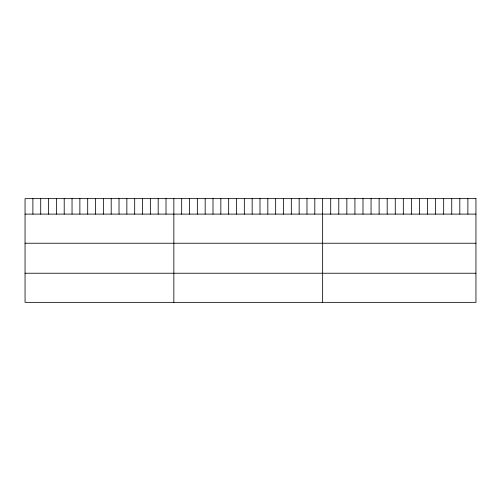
<?xml version="1.0" encoding="UTF-8"?>
<svg xmlns="http://www.w3.org/2000/svg" width="501" height="501" viewBox="0 0 501 501"><rect width="100%" height="100%" fill="white"/><g stroke="black" fill="none" stroke-linecap="round" stroke-linejoin="round"><path stroke-width="0.75" d="M25.05 214.115L475.95 214.115M25.05 243.235L475.95 243.235M25.05 273.233L475.95 273.233M467.884 198.646L467.884 214.115M459.812 198.646L459.812 214.115M451.745 198.646L451.745 214.115M443.673 198.646L443.673 214.115M435.607 198.646L435.607 214.115M427.535 198.646L427.535 214.115M419.469 198.646L419.469 214.115M411.402 198.646L411.402 214.115M403.33 198.646L403.33 214.115M395.264 198.646L395.264 214.115M387.192 198.646L387.192 214.115M379.125 198.646L379.125 214.115M371.059 198.646L371.059 214.115M362.987 198.646L362.987 214.115M354.921 198.646L354.921 214.115M346.849 198.646L346.849 214.115M338.782 198.646L338.782 214.115M330.71 198.646L330.71 214.115M322.644 198.646L322.644 302.353M314.81 198.646L314.81 214.115M306.981 198.646L306.981 214.115M299.147 198.646L299.147 214.115M291.319 198.646L291.319 214.115M283.485 198.646L283.485 214.115M275.656 198.646L275.656 214.115M267.822 198.646L267.822 214.115M259.994 198.646L259.994 214.115M252.16 198.646L252.16 214.115M244.331 198.646L244.331 214.115M236.497 198.646L236.497 214.115M228.669 198.646L228.669 214.115M220.835 198.646L220.835 214.115M213.006 198.646L213.006 214.115M205.172 198.646L205.172 214.115M197.344 198.646L197.344 214.115M189.51 198.646L189.51 214.115M181.681 198.646L181.681 214.115M173.847 198.646L173.847 302.353M166.013 198.646L166.013 214.115M158.184 198.646L158.184 214.115M150.35 198.646L150.35 214.115M142.522 198.646L142.522 214.115M134.688 198.646L134.688 214.115M126.859 198.646L126.859 214.115M119.025 198.646L119.025 214.115M111.197 198.646L111.197 214.115M103.363 198.646L103.363 214.115M95.534 198.646L95.534 214.115M87.7 198.646L87.7 214.115M79.872 198.646L79.872 214.115M72.038 198.646L72.038 214.115M64.209 198.646L64.209 214.115M56.375 198.646L56.375 214.115M48.547 198.646L48.547 214.115M40.713 198.646L40.713 214.115M32.884 198.646L32.884 214.115M475.95 198.646L25.05 198.646L25.05 302.353L475.95 302.353L475.95 198.646"/></g></svg>
